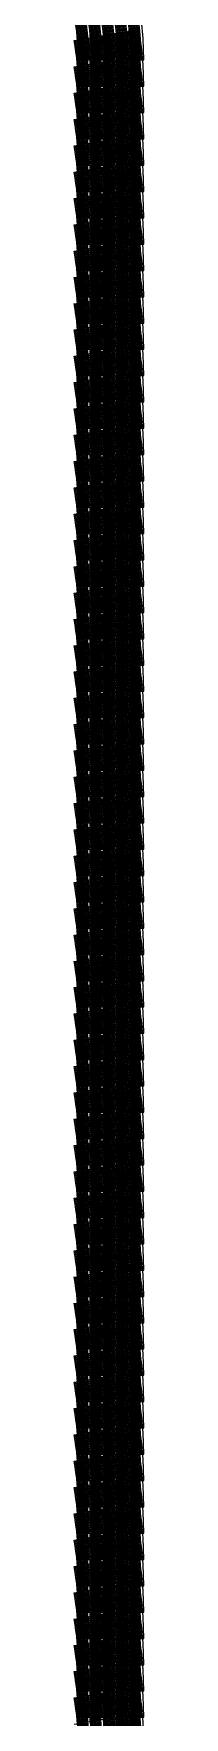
# Model space of a CAD drawing. Extents: x 21 to 26, y 10 to 524.
# Drawn here: x 20.7 to 26, y 140 to 268 of the extents above; entities that cross this region are included whole.
import ezdxf

# ---------------------------------------------------------------- set-up
doc = ezdxf.new("R2010")
doc.units = 0
doc.layers.add('paleta', color=255, linetype='CONTINUOUS')

msp = doc.modelspace()

# ---------------------------------------------------------------- linework, layer by layer
at = {"layer": 'paleta', "color": 127}
for p, q in [((20.7, 267.47), (25.62, 268.34)), ((21, 264), (26, 264))]:
    msp.add_line(p, q, dxfattribs=at)
at = {"layer": 'paleta', "color": 126}
for p, q in [((20.7, 265.47), (25.62, 266.34)), ((21, 262), (26, 262))]:
    msp.add_line(p, q, dxfattribs=at)
at = {"layer": 'paleta', "color": 128}
msp.add_line((21, 266), (26, 266), dxfattribs=at)
at = {"layer": 'paleta', "color": 125}
for p, q in [((20.7, 263.47), (25.62, 264.34)), ((21, 260), (26, 260))]:
    msp.add_line(p, q, dxfattribs=at)
at = {"layer": 'paleta', "color": 124}
for p, q in [((20.7, 261.47), (25.62, 262.34)), ((21, 258), (26, 258))]:
    msp.add_line(p, q, dxfattribs=at)
at = {"layer": 'paleta', "color": 123}
for p, q in [((20.7, 259.47), (25.62, 260.34)), ((21, 256), (26, 256))]:
    msp.add_line(p, q, dxfattribs=at)
at = {"layer": 'paleta', "color": 122}
for p, q in [((20.7, 257.47), (25.62, 258.34)), ((21, 254), (26, 254))]:
    msp.add_line(p, q, dxfattribs=at)
at = {"layer": 'paleta', "color": 121}
for p, q in [((20.7, 255.47), (25.62, 256.34)), ((21, 252), (26, 252))]:
    msp.add_line(p, q, dxfattribs=at)
at = {"layer": 'paleta', "color": 120}
for p, q in [((20.7, 253.47), (25.62, 254.34)), ((21, 250), (26, 250))]:
    msp.add_line(p, q, dxfattribs=at)
at = {"layer": 'paleta', "color": 119}
for p, q in [((20.7, 251.47), (25.62, 252.34)), ((21, 248), (26, 248))]:
    msp.add_line(p, q, dxfattribs=at)
at = {"layer": 'paleta', "color": 118}
for p, q in [((20.7, 249.47), (25.62, 250.34)), ((21, 246), (26, 246))]:
    msp.add_line(p, q, dxfattribs=at)
at = {"layer": 'paleta', "color": 117}
for p, q in [((20.7, 247.47), (25.62, 248.34)), ((21, 244), (26, 244))]:
    msp.add_line(p, q, dxfattribs=at)
at = {"layer": 'paleta', "color": 116}
for p, q in [((20.7, 245.47), (25.62, 246.34)), ((21, 242), (26, 242))]:
    msp.add_line(p, q, dxfattribs=at)
at = {"layer": 'paleta', "color": 115}
for p, q in [((20.7, 243.47), (25.62, 244.34)), ((21, 240), (26, 240))]:
    msp.add_line(p, q, dxfattribs=at)
at = {"layer": 'paleta', "color": 114}
for p, q in [((20.7, 241.47), (25.62, 242.34)), ((21, 238), (26, 238))]:
    msp.add_line(p, q, dxfattribs=at)
at = {"layer": 'paleta', "color": 113}
for p, q in [((20.7, 239.47), (25.62, 240.34)), ((21, 236), (26, 236))]:
    msp.add_line(p, q, dxfattribs=at)
at = {"layer": 'paleta', "color": 112}
for p, q in [((20.7, 237.47), (25.62, 238.34)), ((21, 234), (26, 234))]:
    msp.add_line(p, q, dxfattribs=at)
at = {"layer": 'paleta', "color": 111}
for p, q in [((20.7, 235.47), (25.62, 236.34)), ((21, 232), (26, 232))]:
    msp.add_line(p, q, dxfattribs=at)
at = {"layer": 'paleta', "color": 110}
for p, q in [((20.7, 233.47), (25.62, 234.34)), ((21, 230), (26, 230))]:
    msp.add_line(p, q, dxfattribs=at)
at = {"layer": 'paleta', "color": 109}
for p, q in [((20.7, 231.47), (25.62, 232.34)), ((21, 228), (26, 228))]:
    msp.add_line(p, q, dxfattribs=at)
at = {"layer": 'paleta', "color": 108}
for p, q in [((20.7, 229.47), (25.62, 230.34)), ((21, 226), (26, 226))]:
    msp.add_line(p, q, dxfattribs=at)
at = {"layer": 'paleta', "color": 107}
for p, q in [((20.7, 227.47), (25.62, 228.34)), ((21, 224), (26, 224))]:
    msp.add_line(p, q, dxfattribs=at)
at = {"layer": 'paleta', "color": 106}
for p, q in [((20.7, 225.47), (25.62, 226.34)), ((21, 222), (26, 222))]:
    msp.add_line(p, q, dxfattribs=at)
at = {"layer": 'paleta', "color": 105}
for p, q in [((20.7, 223.47), (25.62, 224.34)), ((21, 220), (26, 220))]:
    msp.add_line(p, q, dxfattribs=at)
at = {"layer": 'paleta', "color": 104}
for p, q in [((20.7, 221.47), (25.62, 222.34)), ((21, 218), (26, 218))]:
    msp.add_line(p, q, dxfattribs=at)
at = {"layer": 'paleta', "color": 103}
for p, q in [((20.7, 219.47), (25.62, 220.34)), ((21, 216), (26, 216))]:
    msp.add_line(p, q, dxfattribs=at)
at = {"layer": 'paleta', "color": 102}
for p, q in [((20.7, 217.47), (25.62, 218.34)), ((21, 214), (26, 214))]:
    msp.add_line(p, q, dxfattribs=at)
at = {"layer": 'paleta', "color": 101}
for p, q in [((20.7, 215.47), (25.62, 216.34)), ((21, 212), (26, 212))]:
    msp.add_line(p, q, dxfattribs=at)
at = {"layer": 'paleta', "color": 100}
for p, q in [((20.7, 213.47), (25.62, 214.34)), ((21, 210), (26, 210))]:
    msp.add_line(p, q, dxfattribs=at)
at = {"layer": 'paleta', "color": 99}
for p, q in [((20.7, 211.47), (25.62, 212.34)), ((21, 208), (26, 208))]:
    msp.add_line(p, q, dxfattribs=at)
at = {"layer": 'paleta', "color": 98}
for p, q in [((20.7, 209.47), (25.62, 210.34)), ((21, 206), (26, 206))]:
    msp.add_line(p, q, dxfattribs=at)
at = {"layer": 'paleta', "color": 97}
for p, q in [((20.7, 207.47), (25.62, 208.34)), ((21, 204), (26, 204))]:
    msp.add_line(p, q, dxfattribs=at)
at = {"layer": 'paleta', "color": 96}
for p, q in [((20.7, 205.47), (25.62, 206.34)), ((21, 202), (26, 202))]:
    msp.add_line(p, q, dxfattribs=at)
at = {"layer": 'paleta', "color": 95}
for p, q in [((20.7, 203.47), (25.62, 204.34)), ((21, 200), (26, 200))]:
    msp.add_line(p, q, dxfattribs=at)
at = {"layer": 'paleta', "color": 94}
for p, q in [((20.7, 201.47), (25.62, 202.34)), ((21, 198), (26, 198))]:
    msp.add_line(p, q, dxfattribs=at)
at = {"layer": 'paleta', "color": 93}
for p, q in [((20.7, 199.47), (25.62, 200.34)), ((21, 196), (26, 196))]:
    msp.add_line(p, q, dxfattribs=at)
at = {"layer": 'paleta', "color": 92}
for p, q in [((20.7, 197.47), (25.62, 198.34)), ((21, 194), (26, 194))]:
    msp.add_line(p, q, dxfattribs=at)
at = {"layer": 'paleta', "color": 91}
for p, q in [((20.7, 195.47), (25.62, 196.34)), ((21, 192), (26, 192))]:
    msp.add_line(p, q, dxfattribs=at)
at = {"layer": 'paleta', "color": 90}
for p, q in [((20.7, 193.47), (25.62, 194.34)), ((21, 190), (26, 190))]:
    msp.add_line(p, q, dxfattribs=at)
at = {"layer": 'paleta', "color": 89}
for p, q in [((20.7, 191.47), (25.62, 192.34)), ((21, 188), (26, 188))]:
    msp.add_line(p, q, dxfattribs=at)
at = {"layer": 'paleta', "color": 88}
for p, q in [((20.7, 189.47), (25.62, 190.34)), ((21, 186), (26, 186))]:
    msp.add_line(p, q, dxfattribs=at)
at = {"layer": 'paleta', "color": 87}
for p, q in [((20.7, 187.47), (25.62, 188.34)), ((21, 184), (26, 184))]:
    msp.add_line(p, q, dxfattribs=at)
at = {"layer": 'paleta', "color": 86}
for p, q in [((20.7, 185.47), (25.62, 186.34)), ((21, 182), (26, 182))]:
    msp.add_line(p, q, dxfattribs=at)
at = {"layer": 'paleta', "color": 85}
for p, q in [((20.7, 183.47), (25.62, 184.34)), ((21, 180), (26, 180))]:
    msp.add_line(p, q, dxfattribs=at)
at = {"layer": 'paleta', "color": 84}
for p, q in [((20.7, 181.47), (25.62, 182.34)), ((21, 178), (26, 178))]:
    msp.add_line(p, q, dxfattribs=at)
at = {"layer": 'paleta', "color": 83}
for p, q in [((20.7, 179.47), (25.62, 180.34)), ((21, 176), (26, 176))]:
    msp.add_line(p, q, dxfattribs=at)
at = {"layer": 'paleta', "color": 82}
for p, q in [((20.7, 177.47), (25.62, 178.34)), ((21, 174), (26, 174))]:
    msp.add_line(p, q, dxfattribs=at)
at = {"layer": 'paleta', "color": 81}
for p, q in [((20.7, 175.47), (25.62, 176.34)), ((21, 172), (26, 172))]:
    msp.add_line(p, q, dxfattribs=at)
at = {"layer": 'paleta', "color": 80}
for p, q in [((20.7, 173.47), (25.62, 174.34)), ((21, 170), (26, 170))]:
    msp.add_line(p, q, dxfattribs=at)
at = {"layer": 'paleta', "color": 79}
for p, q in [((20.7, 171.47), (25.62, 172.34)), ((21, 168), (26, 168))]:
    msp.add_line(p, q, dxfattribs=at)
at = {"layer": 'paleta', "color": 78}
for p, q in [((20.7, 169.47), (25.62, 170.34)), ((21, 166), (26, 166))]:
    msp.add_line(p, q, dxfattribs=at)
at = {"layer": 'paleta', "color": 77}
for p, q in [((20.7, 167.47), (25.62, 168.34)), ((21, 164), (26, 164))]:
    msp.add_line(p, q, dxfattribs=at)
at = {"layer": 'paleta', "color": 76}
for p, q in [((20.7, 165.47), (25.62, 166.34)), ((21, 162), (26, 162))]:
    msp.add_line(p, q, dxfattribs=at)
at = {"layer": 'paleta', "color": 75}
for p, q in [((20.7, 163.47), (25.62, 164.34)), ((21, 160), (26, 160))]:
    msp.add_line(p, q, dxfattribs=at)
at = {"layer": 'paleta', "color": 74}
for p, q in [((20.7, 161.47), (25.62, 162.34)), ((21, 158), (26, 158))]:
    msp.add_line(p, q, dxfattribs=at)
at = {"layer": 'paleta', "color": 73}
for p, q in [((20.7, 159.47), (25.62, 160.34)), ((21, 156), (26, 156))]:
    msp.add_line(p, q, dxfattribs=at)
at = {"layer": 'paleta', "color": 72}
for p, q in [((20.7, 157.47), (25.62, 158.34)), ((21, 154), (26, 154))]:
    msp.add_line(p, q, dxfattribs=at)
at = {"layer": 'paleta', "color": 71}
for p, q in [((20.7, 155.47), (25.62, 156.34)), ((21, 152), (26, 152))]:
    msp.add_line(p, q, dxfattribs=at)
at = {"layer": 'paleta', "color": 70}
for p, q in [((20.7, 153.47), (25.62, 154.34)), ((21, 150), (26, 150))]:
    msp.add_line(p, q, dxfattribs=at)
at = {"layer": 'paleta', "color": 69}
for p, q in [((20.7, 151.47), (25.62, 152.34)), ((21, 148), (26, 148))]:
    msp.add_line(p, q, dxfattribs=at)
at = {"layer": 'paleta', "color": 68}
for p, q in [((20.7, 149.47), (25.62, 150.34)), ((21, 146), (26, 146))]:
    msp.add_line(p, q, dxfattribs=at)
at = {"layer": 'paleta', "color": 67}
for p, q in [((20.7, 147.47), (25.62, 148.34)), ((21, 144), (26, 144))]:
    msp.add_line(p, q, dxfattribs=at)
at = {"layer": 'paleta', "color": 66}
for p, q in [((20.7, 145.47), (25.62, 146.34)), ((21, 142), (26, 142))]:
    msp.add_line(p, q, dxfattribs=at)
at = {"layer": 'paleta', "color": 65}
for p, q in [((20.7, 143.47), (25.62, 144.34)), ((21, 140), (26, 140))]:
    msp.add_line(p, q, dxfattribs=at)
at = {"layer": 'paleta', "color": 64}
msp.add_line((20.7, 141.47), (25.62, 142.34), dxfattribs=at)
at = {"layer": 'paleta', "color": 63}
msp.add_line((20.7, 139.47), (25.62, 140.34), dxfattribs=at)
at = {"layer": 'paleta', "color": 128}
for radius in [23.5, 23.6, 23.7, 23.8, 24, 24.1, 24.2, 24.3, 24.4, 24.5, 24.6, 24.7, 24.8, 25, 20, 20, 20.1, 20.2, 20.3, 20.4, 20.5, 20.6, 20.7, 20.8, 21, 21.1, 21.2, 21.3, 21.4, 21.5, 21.6, 21.7, 21.8, 22, 22.1, 22.2, 22.3, 22.4, 22.5, 22.6, 22.7, 22.8, 23, 23.1, 23.2, 23.3, 23.4]:
    msp.add_arc((1, 266), radius, 360, 10, dxfattribs=at)
at = {"layer": 'paleta', "color": 127}
for radius in [20.3, 20.4, 20.5, 20.6, 20.7, 20.8, 21, 21.1, 21.2, 21.3, 21.4, 21.5, 21.6, 21.7, 21.8, 22, 22.1, 22.2, 22.3, 22.4, 22.5, 22.6, 22.7, 22.8, 23, 23.1, 23.2, 23.3, 23.4, 23.5, 23.6, 23.7, 23.8, 24, 24.1, 24.2, 24.3, 24.4, 24.5, 24.6, 24.7, 24.8, 25, 20, 20, 20.1, 20.2]:
    msp.add_arc((1, 264), radius, 360, 10, dxfattribs=at)
at = {"layer": 'paleta', "color": 126}
for radius in [24.5, 24.6, 24.7, 24.8, 25, 20, 20, 20.1, 20.2, 20.3, 20.4, 20.5, 20.6, 20.7, 20.8, 21, 21.1, 21.2, 21.3, 21.4, 21.5, 21.6, 21.7, 21.8, 22, 22.1, 22.2, 22.3, 22.4, 22.5, 22.6, 22.7, 22.8, 23, 23.1, 23.2, 23.3, 23.4, 23.5, 23.6, 23.7, 23.8, 24, 24.1, 24.2, 24.3, 24.4]:
    msp.add_arc((1, 262), radius, 360, 10, dxfattribs=at)
at = {"layer": 'paleta', "color": 125}
for radius in [21.2, 21.3, 21.4, 21.5, 21.6, 21.7, 21.8, 22, 22.1, 22.2, 22.3, 22.4, 22.5, 22.6, 22.7, 22.8, 23, 23.1, 23.2, 23.3, 23.4, 23.5, 23.6, 23.7, 23.8, 24, 24.1, 24.2, 24.3, 24.4, 24.5, 24.6, 24.7, 24.8, 25, 20, 20, 20.1, 20.2, 20.3, 20.4, 20.5, 20.6, 20.7, 20.8, 21, 21.1]:
    msp.add_arc((1, 260), radius, 360, 10, dxfattribs=at)
at = {"layer": 'paleta', "color": 124}
for radius in [20, 20, 20.1, 20.2, 20.3, 20.4, 20.5, 20.6, 20.7, 20.8, 21, 21.1, 21.2, 21.3, 21.4, 21.5, 21.6, 21.7, 21.8, 22, 22.1, 22.2, 22.3, 22.4, 22.5, 22.6, 22.7, 22.8, 23, 23.1, 23.2, 23.3, 23.4, 23.5, 23.6, 23.7, 23.8, 24, 24.1, 24.2, 24.3, 24.4, 24.5, 24.6, 24.7, 24.8, 25]:
    msp.add_arc((1, 258), radius, 360, 10, dxfattribs=at)
at = {"layer": 'paleta', "color": 123}
for radius in [22.2, 22.3, 22.4, 22.5, 22.6, 22.7, 22.8, 23, 23.1, 23.2, 23.3, 23.4, 23.5, 23.6, 23.7, 23.8, 24, 24.1, 24.2, 24.3, 24.4, 24.5, 24.6, 24.7, 24.8, 25, 20, 20, 20.1, 20.2, 20.3, 20.4, 20.5, 20.6, 20.7, 20.8, 21, 21.1, 21.2, 21.3, 21.4, 21.5, 21.6, 21.7, 21.8, 22, 22.1]:
    msp.add_arc((1, 256), radius, 360, 10, dxfattribs=at)
at = {"layer": 'paleta', "color": 122}
for radius in [20, 20, 20.1, 20.2, 20.3, 20.4, 20.5, 20.6, 20.7, 20.8, 21, 21.1, 21.2, 21.3, 21.4, 21.5, 21.6, 21.7, 21.8, 22, 22.1, 22.2, 22.3, 22.4, 22.5, 22.6, 22.7, 22.8, 23, 23.1, 23.2, 23.3, 23.4, 23.5, 23.6, 23.7, 23.8, 24, 24.1, 24.2, 24.3, 24.4, 24.5, 24.6, 24.7, 24.8, 25]:
    msp.add_arc((1, 254), radius, 360, 10, dxfattribs=at)
at = {"layer": 'paleta', "color": 121}
for radius in [23.1, 23.2, 23.3, 23.4, 23.5, 23.6, 23.7, 23.8, 24, 24.1, 24.2, 24.3, 24.4, 24.5, 24.6, 24.7, 24.8, 25, 20, 20, 20.1, 20.2, 20.3, 20.4, 20.5, 20.6, 20.7, 20.8, 21, 21.1, 21.2, 21.3, 21.4, 21.5, 21.6, 21.7, 21.8, 22, 22.1, 22.2, 22.3, 22.4, 22.5, 22.6, 22.7, 22.8, 23]:
    msp.add_arc((1, 252), radius, 360, 10, dxfattribs=at)
at = {"layer": 'paleta', "color": 120}
for radius in [20, 20, 20.1, 20.2, 20.3, 20.4, 20.5, 20.6, 20.7, 20.8, 21, 21.1, 21.2, 21.3, 21.4, 21.5, 21.6, 21.7, 21.8, 22, 22.1, 22.2, 22.3, 22.4, 22.5, 22.6, 22.7, 22.8, 23, 23.1, 23.2, 23.3, 23.4, 23.5, 23.6, 23.7, 23.8, 24, 24.1, 24.2, 24.3, 24.4, 24.5, 24.6, 24.7, 24.8, 25]:
    msp.add_arc((1, 250), radius, 360, 10, dxfattribs=at)
at = {"layer": 'paleta', "color": 119}
for radius in [24, 24.1, 24.2, 24.3, 24.4, 24.5, 24.6, 24.7, 24.8, 25, 20, 20, 20.1, 20.2, 20.3, 20.4, 20.5, 20.6, 20.7, 20.8, 21, 21.1, 21.2, 21.3, 21.4, 21.5, 21.6, 21.7, 21.8, 22, 22.1, 22.2, 22.3, 22.4, 22.5, 22.6, 22.7, 22.8, 23, 23.1, 23.2, 23.3, 23.4, 23.5, 23.6, 23.7, 23.8]:
    msp.add_arc((1, 248), radius, 360, 10, dxfattribs=at)
at = {"layer": 'paleta', "color": 118}
for radius in [20.8, 21, 21.1, 21.2, 21.3, 21.4, 21.5, 21.6, 21.7, 21.8, 22, 22.1, 22.2, 22.3, 22.4, 22.5, 22.6, 22.7, 22.8, 23, 23.1, 23.2, 23.3, 23.4, 23.5, 23.6, 23.7, 23.8, 24, 24.1, 24.2, 24.3, 24.4, 24.5, 24.6, 24.7, 24.8, 25, 20, 20, 20.1, 20.2, 20.3, 20.4, 20.5, 20.6, 20.7]:
    msp.add_arc((1, 246), radius, 360, 10, dxfattribs=at)
at = {"layer": 'paleta', "color": 117}
for radius in [25, 20, 20, 20.1, 20.2, 20.3, 20.4, 20.5, 20.6, 20.7, 20.8, 21, 21.1, 21.2, 21.3, 21.4, 21.5, 21.6, 21.7, 21.8, 22, 22.1, 22.2, 22.3, 22.4, 22.5, 22.6, 22.7, 22.8, 23, 23.1, 23.2, 23.3, 23.4, 23.5, 23.6, 23.7, 23.8, 24, 24.1, 24.2, 24.3, 24.4, 24.5, 24.6, 24.7, 24.8]:
    msp.add_arc((1, 244), radius, 360, 10, dxfattribs=at)
at = {"layer": 'paleta', "color": 116}
for radius in [21.7, 21.8, 22, 22.1, 22.2, 22.3, 22.4, 22.5, 22.6, 22.7, 22.8, 23, 23.1, 23.2, 23.3, 23.4, 23.5, 23.6, 23.7, 23.8, 24, 24.1, 24.2, 24.3, 24.4, 24.5, 24.6, 24.7, 24.8, 25, 20, 20, 20.1, 20.2, 20.3, 20.4, 20.5, 20.6, 20.7, 20.8, 21, 21.1, 21.2, 21.3, 21.4, 21.5, 21.6]:
    msp.add_arc((1, 242), radius, 360, 10, dxfattribs=at)
at = {"layer": 'paleta', "color": 115}
for radius in [20, 20, 20.1, 20.2, 20.3, 20.4, 20.5, 20.6, 20.7, 20.8, 21, 21.1, 21.2, 21.3, 21.4, 21.5, 21.6, 21.7, 21.8, 22, 22.1, 22.2, 22.3, 22.4, 22.5, 22.6, 22.7, 22.8, 23, 23.1, 23.2, 23.3, 23.4, 23.5, 23.6, 23.7, 23.8, 24, 24.1, 24.2, 24.3, 24.4, 24.5, 24.6, 24.7, 24.8, 25]:
    msp.add_arc((1, 240), radius, 360, 10, dxfattribs=at)
at = {"layer": 'paleta', "color": 114}
for radius in [22.6, 22.7, 22.8, 23, 23.1, 23.2, 23.3, 23.4, 23.5, 23.6, 23.7, 23.8, 24, 24.1, 24.2, 24.3, 24.4, 24.5, 24.6, 24.7, 24.8, 25, 20, 20, 20.1, 20.2, 20.3, 20.4, 20.5, 20.6, 20.7, 20.8, 21, 21.1, 21.2, 21.3, 21.4, 21.5, 21.6, 21.7, 21.8, 22, 22.1, 22.2, 22.3, 22.4, 22.5]:
    msp.add_arc((1, 238), radius, 360, 10, dxfattribs=at)
at = {"layer": 'paleta', "color": 113}
for radius in [20, 20, 20.1, 20.2, 20.3, 20.4, 20.5, 20.6, 20.7, 20.8, 21, 21.1, 21.2, 21.3, 21.4, 21.5, 21.6, 21.7, 21.8, 22, 22.1, 22.2, 22.3, 22.4, 22.5, 22.6, 22.7, 22.8, 23, 23.1, 23.2, 23.3, 23.4, 23.5, 23.6, 23.7, 23.8, 24, 24.1, 24.2, 24.3, 24.4, 24.5, 24.6, 24.7, 24.8, 25]:
    msp.add_arc((1, 236), radius, 360, 10, dxfattribs=at)
at = {"layer": 'paleta', "color": 112}
for radius in [23.5, 23.6, 23.7, 23.8, 24, 24.1, 24.2, 24.3, 24.4, 24.5, 24.6, 24.7, 24.8, 25, 20, 20, 20.1, 20.2, 20.3, 20.4, 20.5, 20.6, 20.7, 20.8, 21, 21.1, 21.2, 21.3, 21.4, 21.5, 21.6, 21.7, 21.8, 22, 22.1, 22.2, 22.3, 22.4, 22.5, 22.6, 22.7, 22.8, 23, 23.1, 23.2, 23.3, 23.4]:
    msp.add_arc((1, 234), radius, 360, 10, dxfattribs=at)
at = {"layer": 'paleta', "color": 111}
for radius in [20.3, 20.4, 20.5, 20.6, 20.7, 20.8, 21, 21.1, 21.2, 21.3, 21.4, 21.5, 21.6, 21.7, 21.8, 22, 22.1, 22.2, 22.3, 22.4, 22.5, 22.6, 22.7, 22.8, 23, 23.1, 23.2, 23.3, 23.4, 23.5, 23.6, 23.7, 23.8, 24, 24.1, 24.2, 24.3, 24.4, 24.5, 24.6, 24.7, 24.8, 25, 20, 20, 20.1, 20.2]:
    msp.add_arc((1, 232), radius, 360, 10, dxfattribs=at)
at = {"layer": 'paleta', "color": 110}
for radius in [24.5, 24.6, 24.7, 24.8, 25, 20, 20, 20.1, 20.2, 20.3, 20.4, 20.5, 20.6, 20.7, 20.8, 21, 21.1, 21.2, 21.3, 21.4, 21.5, 21.6, 21.7, 21.8, 22, 22.1, 22.2, 22.3, 22.4, 22.5, 22.6, 22.7, 22.8, 23, 23.1, 23.2, 23.3, 23.4, 23.5, 23.6, 23.7, 23.8, 24, 24.1, 24.2, 24.3, 24.4]:
    msp.add_arc((1, 230), radius, 360, 10, dxfattribs=at)
at = {"layer": 'paleta', "color": 109}
for radius in [21.2, 21.3, 21.4, 21.5, 21.6, 21.7, 21.8, 22, 22.1, 22.2, 22.3, 22.4, 22.5, 22.6, 22.7, 22.8, 23, 23.1, 23.2, 23.3, 23.4, 23.5, 23.6, 23.7, 23.8, 24, 24.1, 24.2, 24.3, 24.4, 24.5, 24.6, 24.7, 24.8, 25, 20, 20, 20.1, 20.2, 20.3, 20.4, 20.5, 20.6, 20.7, 20.8, 21, 21.1]:
    msp.add_arc((1, 228), radius, 360, 10, dxfattribs=at)
at = {"layer": 'paleta', "color": 108}
for radius in [20, 20, 20.1, 20.2, 20.3, 20.4, 20.5, 20.6, 20.7, 20.8, 21, 21.1, 21.2, 21.3, 21.4, 21.5, 21.6, 21.7, 21.8, 22, 22.1, 22.2, 22.3, 22.4, 22.5, 22.6, 22.7, 22.8, 23, 23.1, 23.2, 23.3, 23.4, 23.5, 23.6, 23.7, 23.8, 24, 24.1, 24.2, 24.3, 24.4, 24.5, 24.6, 24.7, 24.8, 25]:
    msp.add_arc((1, 226), radius, 360, 10, dxfattribs=at)
at = {"layer": 'paleta', "color": 107}
for radius in [22.2, 22.3, 22.4, 22.5, 22.6, 22.7, 22.8, 23, 23.1, 23.2, 23.3, 23.4, 23.5, 23.6, 23.7, 23.8, 24, 24.1, 24.2, 24.3, 24.4, 24.5, 24.6, 24.7, 24.8, 25, 20, 20, 20.1, 20.2, 20.3, 20.4, 20.5, 20.6, 20.7, 20.8, 21, 21.1, 21.2, 21.3, 21.4, 21.5, 21.6, 21.7, 21.8, 22, 22.1]:
    msp.add_arc((1, 224), radius, 360, 10, dxfattribs=at)
at = {"layer": 'paleta', "color": 106}
for radius in [20, 20, 20.1, 20.2, 20.3, 20.4, 20.5, 20.6, 20.7, 20.8, 21, 21.1, 21.2, 21.3, 21.4, 21.5, 21.6, 21.7, 21.8, 22, 22.1, 22.2, 22.3, 22.4, 22.5, 22.6, 22.7, 22.8, 23, 23.1, 23.2, 23.3, 23.4, 23.5, 23.6, 23.7, 23.8, 24, 24.1, 24.2, 24.3, 24.4, 24.5, 24.6, 24.7, 24.8, 25]:
    msp.add_arc((1, 222), radius, 360, 10, dxfattribs=at)
at = {"layer": 'paleta', "color": 105}
for radius in [23.1, 23.2, 23.3, 23.4, 23.5, 23.6, 23.7, 23.8, 24, 24.1, 24.2, 24.3, 24.4, 24.5, 24.6, 24.7, 24.8, 25, 20, 20, 20.1, 20.2, 20.3, 20.4, 20.5, 20.6, 20.7, 20.8, 21, 21.1, 21.2, 21.3, 21.4, 21.5, 21.6, 21.7, 21.8, 22, 22.1, 22.2, 22.3, 22.4, 22.5, 22.6, 22.7, 22.8, 23]:
    msp.add_arc((1, 220), radius, 360, 10, dxfattribs=at)
at = {"layer": 'paleta', "color": 104}
for radius in [20, 20, 20.1, 20.2, 20.3, 20.4, 20.5, 20.6, 20.7, 20.8, 21, 21.1, 21.2, 21.3, 21.4, 21.5, 21.6, 21.7, 21.8, 22, 22.1, 22.2, 22.3, 22.4, 22.5, 22.6, 22.7, 22.8, 23, 23.1, 23.2, 23.3, 23.4, 23.5, 23.6, 23.7, 23.8, 24, 24.1, 24.2, 24.3, 24.4, 24.5, 24.6, 24.7, 24.8, 25]:
    msp.add_arc((1, 218), radius, 360, 10, dxfattribs=at)
at = {"layer": 'paleta', "color": 103}
for radius in [24, 24.1, 24.2, 24.3, 24.4, 24.5, 24.6, 24.7, 24.8, 25, 20, 20, 20.1, 20.2, 20.3, 20.4, 20.5, 20.6, 20.7, 20.8, 21, 21.1, 21.2, 21.3, 21.4, 21.5, 21.6, 21.7, 21.8, 22, 22.1, 22.2, 22.3, 22.4, 22.5, 22.6, 22.7, 22.8, 23, 23.1, 23.2, 23.3, 23.4, 23.5, 23.6, 23.7, 23.8]:
    msp.add_arc((1, 216), radius, 360, 10, dxfattribs=at)
at = {"layer": 'paleta', "color": 102}
for radius in [20.8, 21, 21.1, 21.2, 21.3, 21.4, 21.5, 21.6, 21.7, 21.8, 22, 22.1, 22.2, 22.3, 22.4, 22.5, 22.6, 22.7, 22.8, 23, 23.1, 23.2, 23.3, 23.4, 23.5, 23.6, 23.7, 23.8, 24, 24.1, 24.2, 24.3, 24.4, 24.5, 24.6, 24.7, 24.8, 25, 20, 20, 20.1, 20.2, 20.3, 20.4, 20.5, 20.6, 20.7]:
    msp.add_arc((1, 214), radius, 360, 10, dxfattribs=at)
at = {"layer": 'paleta', "color": 101}
for radius in [25, 20, 20, 20.1, 20.2, 20.3, 20.4, 20.5, 20.6, 20.7, 20.8, 21, 21.1, 21.2, 21.3, 21.4, 21.5, 21.6, 21.7, 21.8, 22, 22.1, 22.2, 22.3, 22.4, 22.5, 22.6, 22.7, 22.8, 23, 23.1, 23.2, 23.3, 23.4, 23.5, 23.6, 23.7, 23.8, 24, 24.1, 24.2, 24.3, 24.4, 24.5, 24.6, 24.7, 24.8]:
    msp.add_arc((1, 212), radius, 360, 10, dxfattribs=at)
at = {"layer": 'paleta', "color": 100}
for radius in [21.7, 21.8, 22, 22.1, 22.2, 22.3, 22.4, 22.5, 22.6, 22.7, 22.8, 23, 23.1, 23.2, 23.3, 23.4, 23.5, 23.6, 23.7, 23.8, 24, 24.1, 24.2, 24.3, 24.4, 24.5, 24.6, 24.7, 24.8, 25, 20, 20, 20.1, 20.2, 20.3, 20.4, 20.5, 20.6, 20.7, 20.8, 21, 21.1, 21.2, 21.3, 21.4, 21.5, 21.6]:
    msp.add_arc((1, 210), radius, 360, 10, dxfattribs=at)
at = {"layer": 'paleta', "color": 99}
for radius in [20, 20, 20.1, 20.2, 20.3, 20.4, 20.5, 20.6, 20.7, 20.8, 21, 21.1, 21.2, 21.3, 21.4, 21.5, 21.6, 21.7, 21.8, 22, 22.1, 22.2, 22.3, 22.4, 22.5, 22.6, 22.7, 22.8, 23, 23.1, 23.2, 23.3, 23.4, 23.5, 23.6, 23.7, 23.8, 24, 24.1, 24.2, 24.3, 24.4, 24.5, 24.6, 24.7, 24.8, 25]:
    msp.add_arc((1, 208), radius, 360, 10, dxfattribs=at)
at = {"layer": 'paleta', "color": 98}
for radius in [22.6, 22.7, 22.8, 23, 23.1, 23.2, 23.3, 23.4, 23.5, 23.6, 23.7, 23.8, 24, 24.1, 24.2, 24.3, 24.4, 24.5, 24.6, 24.7, 24.8, 25, 20, 20, 20.1, 20.2, 20.3, 20.4, 20.5, 20.6, 20.7, 20.8, 21, 21.1, 21.2, 21.3, 21.4, 21.5, 21.6, 21.7, 21.8, 22, 22.1, 22.2, 22.3, 22.4, 22.5]:
    msp.add_arc((1, 206), radius, 360, 10, dxfattribs=at)
at = {"layer": 'paleta', "color": 97}
for radius in [20, 20, 20.1, 20.2, 20.3, 20.4, 20.5, 20.6, 20.7, 20.8, 21, 21.1, 21.2, 21.3, 21.4, 21.5, 21.6, 21.7, 21.8, 22, 22.1, 22.2, 22.3, 22.4, 22.5, 22.6, 22.7, 22.8, 23, 23.1, 23.2, 23.3, 23.4, 23.5, 23.6, 23.7, 23.8, 24, 24.1, 24.2, 24.3, 24.4, 24.5, 24.6, 24.7, 24.8, 25]:
    msp.add_arc((1, 204), radius, 360, 10, dxfattribs=at)
at = {"layer": 'paleta', "color": 96}
for radius in [23.5, 23.6, 23.7, 23.8, 24, 24.1, 24.2, 24.3, 24.4, 24.5, 24.6, 24.7, 24.8, 25, 20, 20, 20.1, 20.2, 20.3, 20.4, 20.5, 20.6, 20.7, 20.8, 21, 21.1, 21.2, 21.3, 21.4, 21.5, 21.6, 21.7, 21.8, 22, 22.1, 22.2, 22.3, 22.4, 22.5, 22.6, 22.7, 22.8, 23, 23.1, 23.2, 23.3, 23.4]:
    msp.add_arc((1, 202), radius, 360, 10, dxfattribs=at)
at = {"layer": 'paleta', "color": 95}
for radius in [20.3, 20.4, 20.5, 20.6, 20.7, 20.8, 21, 21.1, 21.2, 21.3, 21.4, 21.5, 21.6, 21.7, 21.8, 22, 22.1, 22.2, 22.3, 22.4, 22.5, 22.6, 22.7, 22.8, 23, 23.1, 23.2, 23.3, 23.4, 23.5, 23.6, 23.7, 23.8, 24, 24.1, 24.2, 24.3, 24.4, 24.5, 24.6, 24.7, 24.8, 25, 20, 20, 20.1, 20.2]:
    msp.add_arc((1, 200), radius, 360, 10, dxfattribs=at)
at = {"layer": 'paleta', "color": 94}
for radius in [24.5, 24.6, 24.7, 24.8, 25, 20, 20, 20.1, 20.2, 20.3, 20.4, 20.5, 20.6, 20.7, 20.8, 21, 21.1, 21.2, 21.3, 21.4, 21.5, 21.6, 21.7, 21.8, 22, 22.1, 22.2, 22.3, 22.4, 22.5, 22.6, 22.7, 22.8, 23, 23.1, 23.2, 23.3, 23.4, 23.5, 23.6, 23.7, 23.8, 24, 24.1, 24.2, 24.3, 24.4]:
    msp.add_arc((1, 198), radius, 360, 10, dxfattribs=at)
at = {"layer": 'paleta', "color": 93}
for radius in [21.2, 21.3, 21.4, 21.5, 21.6, 21.7, 21.8, 22, 22.1, 22.2, 22.3, 22.4, 22.5, 22.6, 22.7, 22.8, 23, 23.1, 23.2, 23.3, 23.4, 23.5, 23.6, 23.7, 23.8, 24, 24.1, 24.2, 24.3, 24.4, 24.5, 24.6, 24.7, 24.8, 25, 20, 20, 20.1, 20.2, 20.3, 20.4, 20.5, 20.6, 20.7, 20.8, 21, 21.1]:
    msp.add_arc((1, 196), radius, 360, 10, dxfattribs=at)
at = {"layer": 'paleta', "color": 92}
for radius in [20, 20, 20.1, 20.2, 20.3, 20.4, 20.5, 20.6, 20.7, 20.8, 21, 21.1, 21.2, 21.3, 21.4, 21.5, 21.6, 21.7, 21.8, 22, 22.1, 22.2, 22.3, 22.4, 22.5, 22.6, 22.7, 22.8, 23, 23.1, 23.2, 23.3, 23.4, 23.5, 23.6, 23.7, 23.8, 24, 24.1, 24.2, 24.3, 24.4, 24.5, 24.6, 24.7, 24.8, 25]:
    msp.add_arc((1, 194), radius, 360, 10, dxfattribs=at)
at = {"layer": 'paleta', "color": 91}
for radius in [22.2, 22.3, 22.4, 22.5, 22.6, 22.7, 22.8, 23, 23.1, 23.2, 23.3, 23.4, 23.5, 23.6, 23.7, 23.8, 24, 24.1, 24.2, 24.3, 24.4, 24.5, 24.6, 24.7, 24.8, 25, 20, 20, 20.1, 20.2, 20.3, 20.4, 20.5, 20.6, 20.7, 20.8, 21, 21.1, 21.2, 21.3, 21.4, 21.5, 21.6, 21.7, 21.8, 22, 22.1]:
    msp.add_arc((1, 192), radius, 360, 10, dxfattribs=at)
at = {"layer": 'paleta', "color": 90}
for radius in [20, 20, 20.1, 20.2, 20.3, 20.4, 20.5, 20.6, 20.7, 20.8, 21, 21.1, 21.2, 21.3, 21.4, 21.5, 21.6, 21.7, 21.8, 22, 22.1, 22.2, 22.3, 22.4, 22.5, 22.6, 22.7, 22.8, 23, 23.1, 23.2, 23.3, 23.4, 23.5, 23.6, 23.7, 23.8, 24, 24.1, 24.2, 24.3, 24.4, 24.5, 24.6, 24.7, 24.8, 25]:
    msp.add_arc((1, 190), radius, 360, 10, dxfattribs=at)
at = {"layer": 'paleta', "color": 89}
for radius in [23.1, 23.2, 23.3, 23.4, 23.5, 23.6, 23.7, 23.8, 24, 24.1, 24.2, 24.3, 24.4, 24.5, 24.6, 24.7, 24.8, 25, 20, 20, 20.1, 20.2, 20.3, 20.4, 20.5, 20.6, 20.7, 20.8, 21, 21.1, 21.2, 21.3, 21.4, 21.5, 21.6, 21.7, 21.8, 22, 22.1, 22.2, 22.3, 22.4, 22.5, 22.6, 22.7, 22.8, 23]:
    msp.add_arc((1, 188), radius, 360, 10, dxfattribs=at)
at = {"layer": 'paleta', "color": 88}
for radius in [20, 20, 20.1, 20.2, 20.3, 20.4, 20.5, 20.6, 20.7, 20.8, 21, 21.1, 21.2, 21.3, 21.4, 21.5, 21.6, 21.7, 21.8, 22, 22.1, 22.2, 22.3, 22.4, 22.5, 22.6, 22.7, 22.8, 23, 23.1, 23.2, 23.3, 23.4, 23.5, 23.6, 23.7, 23.8, 24, 24.1, 24.2, 24.3, 24.4, 24.5, 24.6, 24.7, 24.8, 25]:
    msp.add_arc((1, 186), radius, 360, 10, dxfattribs=at)
at = {"layer": 'paleta', "color": 87}
for radius in [24, 24.1, 24.2, 24.3, 24.4, 24.5, 24.6, 24.7, 24.8, 25, 20, 20, 20.1, 20.2, 20.3, 20.4, 20.5, 20.6, 20.7, 20.8, 21, 21.1, 21.2, 21.3, 21.4, 21.5, 21.6, 21.7, 21.8, 22, 22.1, 22.2, 22.3, 22.4, 22.5, 22.6, 22.7, 22.8, 23, 23.1, 23.2, 23.3, 23.4, 23.5, 23.6, 23.7, 23.8]:
    msp.add_arc((1, 184), radius, 360, 10, dxfattribs=at)
at = {"layer": 'paleta', "color": 86}
for radius in [20.8, 21, 21.1, 21.2, 21.3, 21.4, 21.5, 21.6, 21.7, 21.8, 22, 22.1, 22.2, 22.3, 22.4, 22.5, 22.6, 22.7, 22.8, 23, 23.1, 23.2, 23.3, 23.4, 23.5, 23.6, 23.7, 23.8, 24, 24.1, 24.2, 24.3, 24.4, 24.5, 24.6, 24.7, 24.8, 25, 20, 20, 20.1, 20.2, 20.3, 20.4, 20.5, 20.6, 20.7]:
    msp.add_arc((1, 182), radius, 360, 10, dxfattribs=at)
at = {"layer": 'paleta', "color": 85}
for radius in [25, 20, 20, 20.1, 20.2, 20.3, 20.4, 20.5, 20.6, 20.7, 20.8, 21, 21.1, 21.2, 21.3, 21.4, 21.5, 21.6, 21.7, 21.8, 22, 22.1, 22.2, 22.3, 22.4, 22.5, 22.6, 22.7, 22.8, 23, 23.1, 23.2, 23.3, 23.4, 23.5, 23.6, 23.7, 23.8, 24, 24.1, 24.2, 24.3, 24.4, 24.5, 24.6, 24.7, 24.8]:
    msp.add_arc((1, 180), radius, 360, 10, dxfattribs=at)
at = {"layer": 'paleta', "color": 84}
for radius in [21.7, 21.8, 22, 22.1, 22.2, 22.3, 22.4, 22.5, 22.6, 22.7, 22.8, 23, 23.1, 23.2, 23.3, 23.4, 23.5, 23.6, 23.7, 23.8, 24, 24.1, 24.2, 24.3, 24.4, 24.5, 24.6, 24.7, 24.8, 25, 20, 20, 20.1, 20.2, 20.3, 20.4, 20.5, 20.6, 20.7, 20.8, 21, 21.1, 21.2, 21.3, 21.4, 21.5, 21.6]:
    msp.add_arc((1, 178), radius, 360, 10, dxfattribs=at)
at = {"layer": 'paleta', "color": 83}
for radius in [20, 20, 20.1, 20.2, 20.3, 20.4, 20.5, 20.6, 20.7, 20.8, 21, 21.1, 21.2, 21.3, 21.4, 21.5, 21.6, 21.7, 21.8, 22, 22.1, 22.2, 22.3, 22.4, 22.5, 22.6, 22.7, 22.8, 23, 23.1, 23.2, 23.3, 23.4, 23.5, 23.6, 23.7, 23.8, 24, 24.1, 24.2, 24.3, 24.4, 24.5, 24.6, 24.7, 24.8, 25]:
    msp.add_arc((1, 176), radius, 360, 10, dxfattribs=at)
at = {"layer": 'paleta', "color": 82}
for radius in [22.6, 22.7, 22.8, 23, 23.1, 23.2, 23.3, 23.4, 23.5, 23.6, 23.7, 23.8, 24, 24.1, 24.2, 24.3, 24.4, 24.5, 24.6, 24.7, 24.8, 25, 20, 20, 20.1, 20.2, 20.3, 20.4, 20.5, 20.6, 20.7, 20.8, 21, 21.1, 21.2, 21.3, 21.4, 21.5, 21.6, 21.7, 21.8, 22, 22.1, 22.2, 22.3, 22.4, 22.5]:
    msp.add_arc((1, 174), radius, 360, 10, dxfattribs=at)
at = {"layer": 'paleta', "color": 81}
for radius in [20, 20, 20.1, 20.2, 20.3, 20.4, 20.5, 20.6, 20.7, 20.8, 21, 21.1, 21.2, 21.3, 21.4, 21.5, 21.6, 21.7, 21.8, 22, 22.1, 22.2, 22.3, 22.4, 22.5, 22.6, 22.7, 22.8, 23, 23.1, 23.2, 23.3, 23.4, 23.5, 23.6, 23.7, 23.8, 24, 24.1, 24.2, 24.3, 24.4, 24.5, 24.6, 24.7, 24.8, 25]:
    msp.add_arc((1, 172), radius, 360, 10, dxfattribs=at)
at = {"layer": 'paleta', "color": 80}
for radius in [23.5, 23.6, 23.7, 23.8, 24, 24.1, 24.2, 24.3, 24.4, 24.5, 24.6, 24.7, 24.8, 25, 20, 20, 20.1, 20.2, 20.3, 20.4, 20.5, 20.6, 20.7, 20.8, 21, 21.1, 21.2, 21.3, 21.4, 21.5, 21.6, 21.7, 21.8, 22, 22.1, 22.2, 22.3, 22.4, 22.5, 22.6, 22.7, 22.8, 23, 23.1, 23.2, 23.3, 23.4]:
    msp.add_arc((1, 170), radius, 360, 10, dxfattribs=at)
at = {"layer": 'paleta', "color": 79}
for radius in [20.3, 20.4, 20.5, 20.6, 20.7, 20.8, 21, 21.1, 21.2, 21.3, 21.4, 21.5, 21.6, 21.7, 21.8, 22, 22.1, 22.2, 22.3, 22.4, 22.5, 22.6, 22.7, 22.8, 23, 23.1, 23.2, 23.3, 23.4, 23.5, 23.6, 23.7, 23.8, 24, 24.1, 24.2, 24.3, 24.4, 24.5, 24.6, 24.7, 24.8, 25, 20, 20, 20.1, 20.2]:
    msp.add_arc((1, 168), radius, 360, 10, dxfattribs=at)
at = {"layer": 'paleta', "color": 78}
for radius in [24.5, 24.6, 24.7, 24.8, 25, 20, 20, 20.1, 20.2, 20.3, 20.4, 20.5, 20.6, 20.7, 20.8, 21, 21.1, 21.2, 21.3, 21.4, 21.5, 21.6, 21.7, 21.8, 22, 22.1, 22.2, 22.3, 22.4, 22.5, 22.6, 22.7, 22.8, 23, 23.1, 23.2, 23.3, 23.4, 23.5, 23.6, 23.7, 23.8, 24, 24.1, 24.2, 24.3, 24.4]:
    msp.add_arc((1, 166), radius, 360, 10, dxfattribs=at)
at = {"layer": 'paleta', "color": 77}
for radius in [21.2, 21.3, 21.4, 21.5, 21.6, 21.7, 21.8, 22, 22.1, 22.2, 22.3, 22.4, 22.5, 22.6, 22.7, 22.8, 23, 23.1, 23.2, 23.3, 23.4, 23.5, 23.6, 23.7, 23.8, 24, 24.1, 24.2, 24.3, 24.4, 24.5, 24.6, 24.7, 24.8, 25, 20, 20, 20.1, 20.2, 20.3, 20.4, 20.5, 20.6, 20.7, 20.8, 21, 21.1]:
    msp.add_arc((1, 164), radius, 360, 10, dxfattribs=at)
at = {"layer": 'paleta', "color": 76}
for radius in [20, 20, 20.1, 20.2, 20.3, 20.4, 20.5, 20.6, 20.7, 20.8, 21, 21.1, 21.2, 21.3, 21.4, 21.5, 21.6, 21.7, 21.8, 22, 22.1, 22.2, 22.3, 22.4, 22.5, 22.6, 22.7, 22.8, 23, 23.1, 23.2, 23.3, 23.4, 23.5, 23.6, 23.7, 23.8, 24, 24.1, 24.2, 24.3, 24.4, 24.5, 24.6, 24.7, 24.8, 25]:
    msp.add_arc((1, 162), radius, 360, 10, dxfattribs=at)
at = {"layer": 'paleta', "color": 75}
for radius in [22.2, 22.3, 22.4, 22.5, 22.6, 22.7, 22.8, 23, 23.1, 23.2, 23.3, 23.4, 23.5, 23.6, 23.7, 23.8, 24, 24.1, 24.2, 24.3, 24.4, 24.5, 24.6, 24.7, 24.8, 25, 20, 20, 20.1, 20.2, 20.3, 20.4, 20.5, 20.6, 20.7, 20.8, 21, 21.1, 21.2, 21.3, 21.4, 21.5, 21.6, 21.7, 21.8, 22, 22.1]:
    msp.add_arc((1, 160), radius, 360, 10, dxfattribs=at)
at = {"layer": 'paleta', "color": 74}
for radius in [20, 20, 20.1, 20.2, 20.3, 20.4, 20.5, 20.6, 20.7, 20.8, 21, 21.1, 21.2, 21.3, 21.4, 21.5, 21.6, 21.7, 21.8, 22, 22.1, 22.2, 22.3, 22.4, 22.5, 22.6, 22.7, 22.8, 23, 23.1, 23.2, 23.3, 23.4, 23.5, 23.6, 23.7, 23.8, 24, 24.1, 24.2, 24.3, 24.4, 24.5, 24.6, 24.7, 24.8, 25]:
    msp.add_arc((1, 158), radius, 360, 10, dxfattribs=at)
at = {"layer": 'paleta', "color": 73}
for radius in [23.1, 23.2, 23.3, 23.4, 23.5, 23.6, 23.7, 23.8, 24, 24.1, 24.2, 24.3, 24.4, 24.5, 24.6, 24.7, 24.8, 25, 20, 20, 20.1, 20.2, 20.3, 20.4, 20.5, 20.6, 20.7, 20.8, 21, 21.1, 21.2, 21.3, 21.4, 21.5, 21.6, 21.7, 21.8, 22, 22.1, 22.2, 22.3, 22.4, 22.5, 22.6, 22.7, 22.8, 23]:
    msp.add_arc((1, 156), radius, 360, 10, dxfattribs=at)
at = {"layer": 'paleta', "color": 72}
for radius in [20, 20, 20.1, 20.2, 20.3, 20.4, 20.5, 20.6, 20.7, 20.8, 21, 21.1, 21.2, 21.3, 21.4, 21.5, 21.6, 21.7, 21.8, 22, 22.1, 22.2, 22.3, 22.4, 22.5, 22.6, 22.7, 22.8, 23, 23.1, 23.2, 23.3, 23.4, 23.5, 23.6, 23.7, 23.8, 24, 24.1, 24.2, 24.3, 24.4, 24.5, 24.6, 24.7, 24.8, 25]:
    msp.add_arc((1, 154), radius, 360, 10, dxfattribs=at)
at = {"layer": 'paleta', "color": 71}
for radius in [24, 24.1, 24.2, 24.3, 24.4, 24.5, 24.6, 24.7, 24.8, 25, 20, 20, 20.1, 20.2, 20.3, 20.4, 20.5, 20.6, 20.7, 20.8, 21, 21.1, 21.2, 21.3, 21.4, 21.5, 21.6, 21.7, 21.8, 22, 22.1, 22.2, 22.3, 22.4, 22.5, 22.6, 22.7, 22.8, 23, 23.1, 23.2, 23.3, 23.4, 23.5, 23.6, 23.7, 23.8]:
    msp.add_arc((1, 152), radius, 360, 10, dxfattribs=at)
at = {"layer": 'paleta', "color": 70}
for radius in [20.8, 21, 21.1, 21.2, 21.3, 21.4, 21.5, 21.6, 21.7, 21.8, 22, 22.1, 22.2, 22.3, 22.4, 22.5, 22.6, 22.7, 22.8, 23, 23.1, 23.2, 23.3, 23.4, 23.5, 23.6, 23.7, 23.8, 24, 24.1, 24.2, 24.3, 24.4, 24.5, 24.6, 24.7, 24.8, 25, 20, 20, 20.1, 20.2, 20.3, 20.4, 20.5, 20.6, 20.7]:
    msp.add_arc((1, 150), radius, 360, 10, dxfattribs=at)
at = {"layer": 'paleta', "color": 69}
for radius in [25, 20, 20, 20.1, 20.2, 20.3, 20.4, 20.5, 20.6, 20.7, 20.8, 21, 21.1, 21.2, 21.3, 21.4, 21.5, 21.6, 21.7, 21.8, 22, 22.1, 22.2, 22.3, 22.4, 22.5, 22.6, 22.7, 22.8, 23, 23.1, 23.2, 23.3, 23.4, 23.5, 23.6, 23.7, 23.8, 24, 24.1, 24.2, 24.3, 24.4, 24.5, 24.6, 24.7, 24.8]:
    msp.add_arc((1, 148), radius, 360, 10, dxfattribs=at)
at = {"layer": 'paleta', "color": 68}
for radius in [21.7, 21.8, 22, 22.1, 22.2, 22.3, 22.4, 22.5, 22.6, 22.7, 22.8, 23, 23.1, 23.2, 23.3, 23.4, 23.5, 23.6, 23.7, 23.8, 24, 24.1, 24.2, 24.3, 24.4, 24.5, 24.6, 24.7, 24.8, 25, 20, 20, 20.1, 20.2, 20.3, 20.4, 20.5, 20.6, 20.7, 20.8, 21, 21.1, 21.2, 21.3, 21.4, 21.5, 21.6]:
    msp.add_arc((1, 146), radius, 360, 10, dxfattribs=at)
at = {"layer": 'paleta', "color": 67}
for radius in [20, 20, 20.1, 20.2, 20.3, 20.4, 20.5, 20.6, 20.7, 20.8, 21, 21.1, 21.2, 21.3, 21.4, 21.5, 21.6, 21.7, 21.8, 22, 22.1, 22.2, 22.3, 22.4, 22.5, 22.6, 22.7, 22.8, 23, 23.1, 23.2, 23.3, 23.4, 23.5, 23.6, 23.7, 23.8, 24, 24.1, 24.2, 24.3, 24.4, 24.5, 24.6, 24.7, 24.8, 25]:
    msp.add_arc((1, 144), radius, 360, 10, dxfattribs=at)
at = {"layer": 'paleta', "color": 66}
for radius in [22.6, 22.7, 22.8, 23, 23.1, 23.2, 23.3, 23.4, 23.5, 23.6, 23.7, 23.8, 24, 24.1, 24.2, 24.3, 24.4, 24.5, 24.6, 24.7, 24.8, 25, 20, 20, 20.1, 20.2, 20.3, 20.4, 20.5, 20.6, 20.7, 20.8, 21, 21.1, 21.2, 21.3, 21.4, 21.5, 21.6, 21.7, 21.8, 22, 22.1, 22.2, 22.3, 22.4, 22.5]:
    msp.add_arc((1, 142), radius, 360, 10, dxfattribs=at)
at = {"layer": 'paleta', "color": 65}
for radius in [20, 20, 20.1, 20.2, 20.3, 20.4, 20.5, 20.6, 20.7, 20.8, 21, 21.1, 21.2, 21.3, 21.4, 21.5, 21.6, 21.7, 21.8, 22, 22.1, 22.2, 22.3, 22.4, 22.5, 22.6, 22.7, 22.8, 23, 23.1, 23.2, 23.3, 23.4, 23.5, 23.6, 23.7, 23.8, 24, 24.1, 24.2, 24.3, 24.4, 24.5, 24.6, 24.7, 24.8, 25]:
    msp.add_arc((1, 140), radius, 360, 10, dxfattribs=at)
at = {"layer": 'paleta', "color": 64}
for radius in [23.5, 23.6, 23.7, 23.8, 24, 24.1, 24.2, 24.3, 24.4, 24.5, 24.6, 24.7, 24.8, 25, 20, 20, 20.1, 20.2, 20.3, 20.4, 20.5, 20.6, 20.7, 20.8, 21, 21.1, 21.2, 21.3, 21.4, 21.5, 21.6, 21.7, 21.8, 22, 22.1, 22.2, 22.3, 22.4, 22.5, 22.6, 22.7, 22.8, 23, 23.1, 23.2, 23.3, 23.4]:
    msp.add_arc((1, 138), radius, 360, 10, dxfattribs=at)
at = {"layer": 'paleta', "color": 63}
for radius in [23.1, 23.2, 23.3, 23.4, 23.5, 23.6, 23.7, 23.8, 24, 24.1, 24.2, 24.3, 24.4, 24.5, 24.6, 24.7, 24.8, 25]:
    msp.add_arc((1, 136), radius, 360, 10, dxfattribs=at)

doc.saveas('drawing.dxf')
